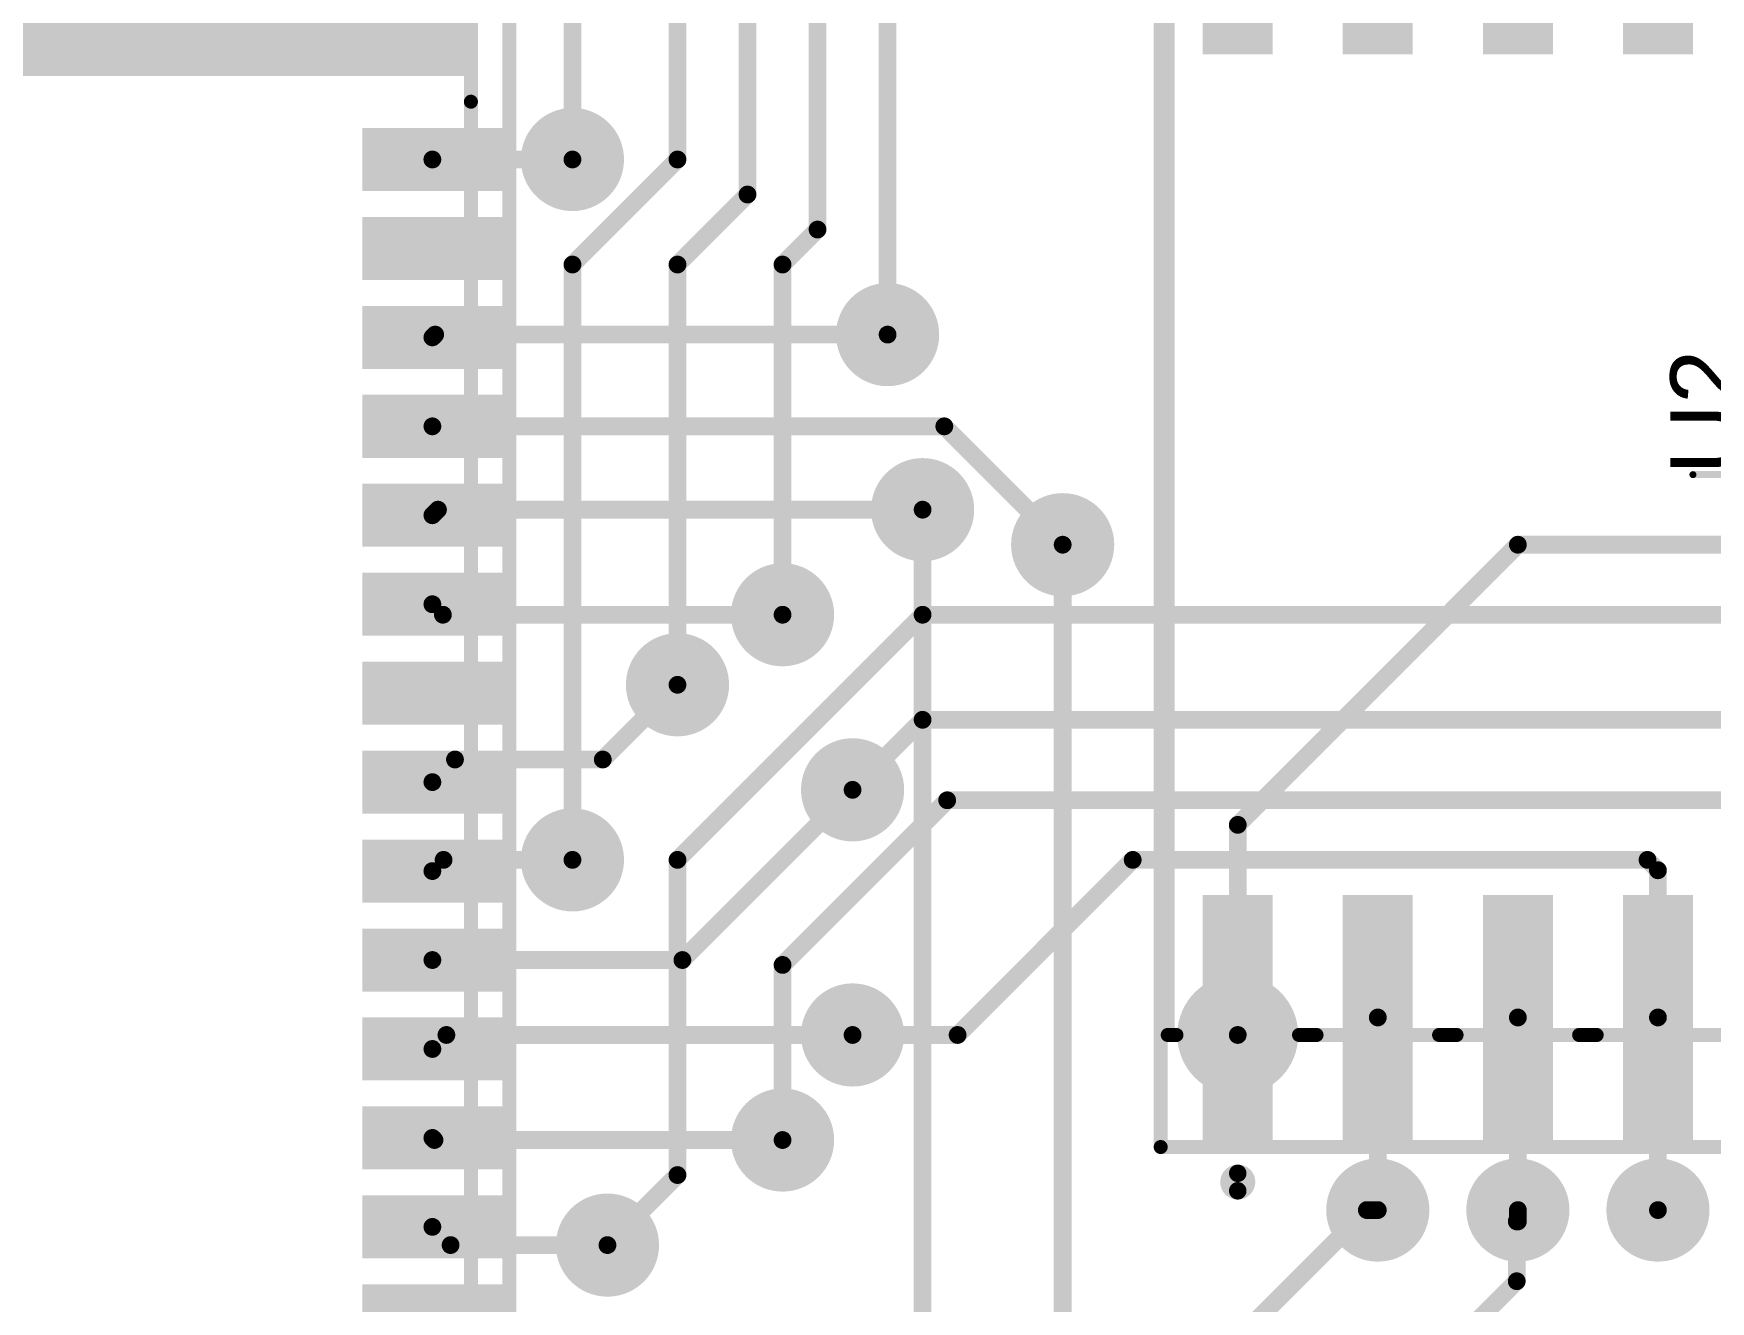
# Model space of a CAD drawing. Header units: inches. Extents: x 0 to 5429, y 0 to 5429.
# Drawn here: x 41.8 to 65.75, y 28.7 to 46.8 of the extents above; entities that cross this region are included whole.
import ezdxf

# ---------------------------------------------------------------- set-up
doc = ezdxf.new("R2010")
doc.units = ezdxf.units.IN
for name, color, linetype in [('Bottom Layer', 5, 'Continuous'), ('Bottom Solder', 6, 'Continuous'), ('GND', 16, 'Continuous'), ('Keep-Out Layer', 6, 'Continuous'), ('Multi-Layer', 9, 'Continuous'), ('Pad Holes', 156, 'Continuous'), ('Top 3D Body', 56, 'Continuous'), ('Top Assembly', 56, 'Continuous'), ('Top Component Center', 56, 'Continuous'), ('Top Courtyard', 56, 'Continuous'), ('Top Layer', 1, 'Continuous'), ('Top Overlay', 2, 'Continuous'), ('Top Paste', 8, 'Continuous'), ('Top Solder', 216, 'Continuous'), ('VDD', 76, 'Continuous'), ('Via Holes', 16, 'Continuous')]:
    doc.layers.add(name, color=color, linetype=linetype)
doc.styles.add('Arial', font='', dxfattribs={"height": 0.2})
doc.styles.get('Arial').set_extended_font_data('Arial')

# ---------------------------------------------------------------- blocks, each defined once
blk = doc.blocks.new('FP_ESP32_WROOM_32D_MFG_26')
at = {"layer": 'Keep-Out Layer'}
blk.add_hatch(color=6, dxfattribs=at).paths.add_polyline_path([(-9.00000994, 6.449999800000001), (9.000004859999999, 6.449999800000001), (9.000004859999999, 12.7500126), (-9.00000994, 12.7500126)])
blk.add_hatch(color=6, dxfattribs=at).paths.add_polyline_path([(-9.00000994, 6.449999800000001), (9.000004859999999, 6.449999800000001), (9.000004859999999, 12.7500126), (-9.00000994, 12.7500126)])
at = {"layer": 'Top Layer'}
for points in [[(7.499979919999999, 5.710010169999999), (9.499981, 5.710010169999999), (9.499981, 4.81000943), (7.499979919999999, 4.81000943)], [(7.499979919999999, 4.44001017), (9.499981, 4.44001017), (9.499981, 3.54000943), (7.499979919999999, 3.54000943)], [(7.499979919999999, 3.17001017), (9.499981, 3.17001017), (9.499981, 2.27000943), (7.499979919999999, 2.27000943)], [(7.499979919999999, 1.90001017), (9.499981, 1.90001017), (9.499981, 1.00000943), (7.499979919999999, 1.00000943)], [(7.499979919999999, 0.6300101699999999), (9.499981, 0.6300101699999999), (9.499981, -0.26999057), (7.499979919999999, -0.26999057)], [(7.499979919999999, -0.63998983), (9.499981, -0.63998983), (9.499981, -1.53999057), (7.499979919999999, -1.53999057)], [(7.499979919999999, -1.90998983), (9.499981, -1.90998983), (9.499981, -2.80999057), (7.499979919999999, -2.80999057)], [(7.499979919999999, -3.179989829999999), (9.499981, -3.179989829999999), (9.499981, -4.07999057), (7.499979919999999, -4.07999057)], [(7.499979919999999, -4.44998983), (9.499981, -4.44998983), (9.499981, -5.34999057), (7.499979919999999, -5.34999057)], [(7.499979919999999, -5.719989829999999), (9.499981, -5.719989829999999), (9.499981, -6.61999057), (7.499979919999999, -6.61999057)], [(7.499979919999999, -6.989989829999999), (9.499981, -6.989989829999999), (9.499981, -7.889990569999999), (7.499979919999999, -7.889990569999999)], [(7.499979919999999, -8.25998983), (9.499981, -8.25998983), (9.499981, -9.15999057), (7.499979919999999, -9.15999057)], [(7.499979919999999, -9.52998983), (9.499981, -9.52998983), (9.499981, -10.42999057), (7.499979919999999, -10.42999057)], [(7.499979919999999, -10.79998983), (9.499981, -10.79998983), (9.499981, -11.69999057), (7.499979919999999, -11.69999057)]]:
    blk.add_hatch(color=1, dxfattribs=at).paths.add_polyline_path(points)
at = {"layer": 'Top Paste'}
for points in [[(7.499979919999999, 5.710010169999999), (9.499981, 5.710010169999999), (9.499981, 4.81000943), (7.499979919999999, 4.81000943)], [(7.499979919999999, 4.44001017), (9.499981, 4.44001017), (9.499981, 3.54000943), (7.499979919999999, 3.54000943)], [(7.499979919999999, 3.17001017), (9.499981, 3.17001017), (9.499981, 2.27000943), (7.499979919999999, 2.27000943)], [(7.499979919999999, 1.90001017), (9.499981, 1.90001017), (9.499981, 1.00000943), (7.499979919999999, 1.00000943)], [(7.499979919999999, 0.6300101699999999), (9.499981, 0.6300101699999999), (9.499981, -0.26999057), (7.499979919999999, -0.26999057)], [(7.499979919999999, -0.63998983), (9.499981, -0.63998983), (9.499981, -1.53999057), (7.499979919999999, -1.53999057)], [(7.499979919999999, -1.90998983), (9.499981, -1.90998983), (9.499981, -2.80999057), (7.499979919999999, -2.80999057)], [(7.499979919999999, -3.179989829999999), (9.499981, -3.179989829999999), (9.499981, -4.07999057), (7.499979919999999, -4.07999057)], [(7.499979919999999, -4.44998983), (9.499981, -4.44998983), (9.499981, -5.34999057), (7.499979919999999, -5.34999057)], [(7.499979919999999, -5.719989829999999), (9.499981, -5.719989829999999), (9.499981, -6.61999057), (7.499979919999999, -6.61999057)], [(7.499979919999999, -6.989989829999999), (9.499981, -6.989989829999999), (9.499981, -7.889990569999999), (7.499979919999999, -7.889990569999999)], [(7.499979919999999, -8.25998983), (9.499981, -8.25998983), (9.499981, -9.15999057), (7.499979919999999, -9.15999057)], [(7.499979919999999, -9.52998983), (9.499981, -9.52998983), (9.499981, -10.42999057), (7.499979919999999, -10.42999057)], [(7.499979919999999, -10.79998983), (9.499981, -10.79998983), (9.499981, -11.69999057), (7.499979919999999, -11.69999057)]]:
    blk.add_hatch(color=8, dxfattribs=at).paths.add_polyline_path(points)
at = {"layer": 'Top Solder'}
for points in [[(7.499979919999999, 5.710010169999999), (9.499981, 5.710010169999999), (9.499981, 4.81000943), (7.499979919999999, 4.81000943)], [(7.499979919999999, 4.44001017), (9.499981, 4.44001017), (9.499981, 3.54000943), (7.499979919999999, 3.54000943)], [(7.499979919999999, 3.17001017), (9.499981, 3.17001017), (9.499981, 2.27000943), (7.499979919999999, 2.27000943)], [(7.499979919999999, 1.90001017), (9.499981, 1.90001017), (9.499981, 1.00000943), (7.499979919999999, 1.00000943)], [(7.499979919999999, 0.6300101699999999), (9.499981, 0.6300101699999999), (9.499981, -0.26999057), (7.499979919999999, -0.26999057)], [(7.499979919999999, -0.63998983), (9.499981, -0.63998983), (9.499981, -1.53999057), (7.499979919999999, -1.53999057)], [(7.499979919999999, -1.90998983), (9.499981, -1.90998983), (9.499981, -2.80999057), (7.499979919999999, -2.80999057)], [(7.499979919999999, -3.179989829999999), (9.499981, -3.179989829999999), (9.499981, -4.07999057), (7.499979919999999, -4.07999057)], [(7.499979919999999, -4.44998983), (9.499981, -4.44998983), (9.499981, -5.34999057), (7.499979919999999, -5.34999057)], [(7.499979919999999, -5.719989829999999), (9.499981, -5.719989829999999), (9.499981, -6.61999057), (7.499979919999999, -6.61999057)], [(7.499979919999999, -6.989989829999999), (9.499981, -6.989989829999999), (9.499981, -7.889990569999999), (7.499979919999999, -7.889990569999999)], [(7.499979919999999, -8.25998983), (9.499981, -8.25998983), (9.499981, -9.15999057), (7.499979919999999, -9.15999057)], [(7.499979919999999, -9.52998983), (9.499981, -9.52998983), (9.499981, -10.42999057), (7.499979919999999, -10.42999057)], [(7.499979919999999, -10.79998983), (9.499981, -10.79998983), (9.499981, -11.69999057), (7.499979919999999, -11.69999057)]]:
    blk.add_hatch(color=216, dxfattribs=at).paths.add_polyline_path(points)
at = {"layer": 'Top 3D Body'}
blk.add_lwpolyline([(9.04999206, -12.7999998, 0.1999996, 0.1999996, 0), (9.04999206, 12.7999998, 0.1999996, 0.1999996, 0)], format="xyseb", dxfattribs=at)
at = {"layer": 'Top Assembly'}
blk.add_lwpolyline([(9.600003659999999, -13.3500114, 0.1999996, 0.1999996, 0), (9.600003659999999, 12.900025, 0.1999996, 0.1999996, 0)], format="xyseb", dxfattribs=at)
at = {"layer": 'Top Courtyard'}
blk.add_lwpolyline([(9.600003659999999, -13.3500114, 0.1999996, 0.1999996, 0), (9.600003659999999, 12.900025, 0.1999996, 0.1999996, 0)], format="xyseb", dxfattribs=at)
at = {"layer": 'Top Overlay'}
blk.add_lwpolyline([(9.04999206, 6.0850018, 0.1999996, 0.1999996, 0), (9.04999206, 12.7999998, 0.1999996, 0.1999996, 0)], format="xyseb", dxfattribs=at)
blk.add_lwpolyline([(8.99999216, 6.0850018, 0.0999998, 0.0999998, 1), (9.09999196, 6.0850018, 0.0999998, 0.0999998, 1)], format="xyseb", close=True, dxfattribs=at)
blk = doc.blocks.new('FP_RFM95W_868S2_MFG_27')
at = {"layer": 'Top Layer'}
for points in [[(-9.50000259, 7.49996595), (-6.00000197, 7.49996595), (-6.00000197, 6.49996541), (-9.50000259, 6.49996541)], [(5.999991809999999, 7.49996595), (9.49999243, 7.49996595), (9.49999243, 6.49996541), (5.999991809999999, 6.49996541)], [(-9.50000259, 5.49996995), (-6.00000197, 5.49996995), (-6.00000197, 4.499969409999999), (-9.50000259, 4.499969409999999)], [(5.999991809999999, 5.49996995), (9.49999243, 5.49996995), (9.49999243, 4.499969409999999), (5.999991809999999, 4.499969409999999)], [(-9.50000259, 3.49997395), (-6.00000197, 3.49997395), (-6.00000197, 2.49997341), (-9.50000259, 2.49997341)], [(5.999991809999999, 3.49997395), (9.49999243, 3.49997395), (9.49999243, 2.49997341), (5.999991809999999, 2.49997341)], [(-9.50000259, 1.49997795), (-6.00000197, 1.49997795), (-6.00000197, 0.49997741), (-9.50000259, 0.49997741)], [(5.999991809999999, 1.49997795), (9.49999243, 1.49997795), (9.49999243, 0.49997741), (5.999991809999999, 0.49997741)]]:
    blk.add_hatch(color=1, dxfattribs=at).paths.add_polyline_path(points)
at = {"layer": 'Top Paste'}
for points in [[(-9.50000259, 7.49996595), (-6.00000197, 7.49996595), (-6.00000197, 6.49996541), (-9.50000259, 6.49996541)], [(5.999991809999999, 7.49996595), (9.49999243, 7.49996595), (9.49999243, 6.49996541), (5.999991809999999, 6.49996541)], [(-9.50000259, 5.49996995), (-6.00000197, 5.49996995), (-6.00000197, 4.499969409999999), (-9.50000259, 4.499969409999999)], [(5.999991809999999, 5.49996995), (9.49999243, 5.49996995), (9.49999243, 4.499969409999999), (5.999991809999999, 4.499969409999999)], [(-9.50000259, 3.49997395), (-6.00000197, 3.49997395), (-6.00000197, 2.49997341), (-9.50000259, 2.49997341)], [(5.999991809999999, 3.49997395), (9.49999243, 3.49997395), (9.49999243, 2.49997341), (5.999991809999999, 2.49997341)], [(-9.50000259, 1.49997795), (-6.00000197, 1.49997795), (-6.00000197, 0.49997741), (-9.50000259, 0.49997741)], [(5.999991809999999, 1.49997795), (9.49999243, 1.49997795), (9.49999243, 0.49997741), (5.999991809999999, 0.49997741)]]:
    blk.add_hatch(color=8, dxfattribs=at).paths.add_polyline_path(points)
at = {"layer": 'Top Solder'}
for points in [[(-9.50000259, 7.49996595), (-6.00000197, 7.49996595), (-6.00000197, 6.49996541), (-9.50000259, 6.49996541)], [(5.999991809999999, 7.49996595), (9.49999243, 7.49996595), (9.49999243, 6.49996541), (5.999991809999999, 6.49996541)], [(-9.50000259, 5.49996995), (-6.00000197, 5.49996995), (-6.00000197, 4.499969409999999), (-9.50000259, 4.499969409999999)], [(5.999991809999999, 5.49996995), (9.49999243, 5.49996995), (9.49999243, 4.499969409999999), (5.999991809999999, 4.499969409999999)], [(-9.50000259, 3.49997395), (-6.00000197, 3.49997395), (-6.00000197, 2.49997341), (-9.50000259, 2.49997341)], [(5.999991809999999, 3.49997395), (9.49999243, 3.49997395), (9.49999243, 2.49997341), (5.999991809999999, 2.49997341)], [(-9.50000259, 1.49997795), (-6.00000197, 1.49997795), (-6.00000197, 0.49997741), (-9.50000259, 0.49997741)], [(5.999991809999999, 1.49997795), (9.49999243, 1.49997795), (9.49999243, 0.49997741), (5.999991809999999, 0.49997741)]]:
    blk.add_hatch(color=216, dxfattribs=at).paths.add_polyline_path(points)
at = {"layer": 'Top 3D Body'}
for points in [[(-8.000039880000001, 7.99996368, 0.1999996, 0.1999996, 0), (-8.000039880000001, -8.000004319999999, 0.1999996, 0.1999996, 0)], [(-8.000039880000001, 7.99996368, 0.1999996, 0.1999996, 0), (7.99997892, 7.99996368, 0.1999996, 0.1999996, 0)]]:
    blk.add_lwpolyline(points, format="xyseb", dxfattribs=at)
blk.add_lwpolyline([(-8.05003978, 7.99996368, 0.0999998, 0.0999998, 1), (-7.950039979999999, 7.99996368, 0.0999998, 0.0999998, 1)], format="xyseb", close=True, dxfattribs=at)
blk.add_lwpolyline([(-8.05003978, 7.99996368, 0.0999998, 0.0999998, 1), (-7.950039979999999, 7.99996368, 0.0999998, 0.0999998, 1)], format="xyseb", close=True, dxfattribs=at)
at = {"layer": 'Top Assembly'}
for points in [[(-9.60003668, 8.09998888, 0.1999996, 0.1999996, 0), (-9.60003668, -8.10002952, 0.1999996, 0.1999996, 0)], [(-9.60003668, 8.09998888, 0.1999996, 0.1999996, 0), (9.59997572, 8.09998888, 0.1999996, 0.1999996, 0)]]:
    blk.add_lwpolyline(points, format="xyseb", dxfattribs=at)
blk.add_lwpolyline([(-9.65003658, 8.09998888, 0.0999998, 0.0999998, 1), (-9.55003678, 8.09998888, 0.0999998, 0.0999998, 1)], format="xyseb", close=True, dxfattribs=at)
blk.add_lwpolyline([(-9.65003658, 8.09998888, 0.0999998, 0.0999998, 1), (-9.55003678, 8.09998888, 0.0999998, 0.0999998, 1)], format="xyseb", close=True, dxfattribs=at)
at = {"layer": 'Top Component Center'}
blk.add_lwpolyline([(-5.08e-06, 0.50000408, 0.0999998, 0.0999998, 0), (-5.08e-06, -0.4999939199999999, 0.0999998, 0.0999998, 0)], format="xyseb", dxfattribs=at)
blk.add_lwpolyline([(-0.02500376, 0.50000408, 0.0499999, 0.0499999, 1), (0.0249936, 0.50000408, 0.0499999, 0.0499999, 1)], format="xyseb", close=True, dxfattribs=at)
at = {"layer": 'Top Courtyard'}
for points in [[(-9.60003668, 8.09998888, 0.1999996, 0.1999996, 0), (-9.60003668, -8.10002952, 0.1999996, 0.1999996, 0)], [(-9.60003668, 8.09998888, 0.1999996, 0.1999996, 0), (9.59997572, 8.09998888, 0.1999996, 0.1999996, 0)]]:
    blk.add_lwpolyline(points, format="xyseb", dxfattribs=at)
blk.add_lwpolyline([(-9.65003658, 8.09998888, 0.0999998, 0.0999998, 1), (-9.55003678, 8.09998888, 0.0999998, 0.0999998, 1)], format="xyseb", close=True, dxfattribs=at)
blk.add_lwpolyline([(-9.65003658, 8.09998888, 0.0999998, 0.0999998, 1), (-9.55003678, 8.09998888, 0.0999998, 0.0999998, 1)], format="xyseb", close=True, dxfattribs=at)
at = {"layer": 'Top Overlay'}
for points in [[(-8.000039880000001, 7.99996368, 0.1999996, 0.1999996, 0), (-8.000039880000001, 7.87499568, 0.1999996, 0.1999996, 0)], [(-8.000039880000001, 7.99996368, 0.1999996, 0.1999996, 0), (7.99997892, 7.99996368, 0.1999996, 0.1999996, 0)], [(-8.000039880000001, 6.12498648, 0.1999996, 0.1999996, 0), (-8.000039880000001, 5.87499968, 0.1999996, 0.1999996, 0)], [(-8.000039880000001, 4.124990479999999, 0.1999996, 0.1999996, 0), (-8.000039880000001, 3.87500368, 0.1999996, 0.1999996, 0)], [(-8.000039880000001, 2.12499448, 0.1999996, 0.1999996, 0), (-8.000039880000001, 1.87500768, 0.1999996, 0.1999996, 0)]]:
    blk.add_lwpolyline(points, format="xyseb", dxfattribs=at)
for points in [[(-8.05003978, 7.99996368, 0.0999998, 0.0999998, 1), (-7.950039979999999, 7.99996368, 0.0999998, 0.0999998, 1)], [(-8.05003978, 7.99996368, 0.0999998, 0.0999998, 1), (-7.950039979999999, 7.99996368, 0.0999998, 0.0999998, 1)], [(-8.05003978, 7.87499568, 0.0999998, 0.0999998, 1), (-7.950039979999999, 7.87499568, 0.0999998, 0.0999998, 1)], [(-9.9749991, 7.00000124, 0.2499995, 0.2499995, 1), (-10.22500114, 7.00000124, 0.2499995, 0.2499995, 1)], [(-10.28750038, 7.00000124, 0.12499848, 0.12499848, 1), (-10.1625019, 7.00000124, 0.12499848, 0.12499848, 1)], [(-10.03749834, 7.00000124, 0.12499848, 0.12499848, 1), (-9.912499859999999, 7.00000124, 0.12499848, 0.12499848, 1)], [(-8.05003978, 6.12498648, 0.0999998, 0.0999998, 1), (-7.950039979999999, 6.12498648, 0.0999998, 0.0999998, 1)], [(-8.05003978, 5.87499968, 0.0999998, 0.0999998, 1), (-7.950039979999999, 5.87499968, 0.0999998, 0.0999998, 1)], [(-8.05003978, 4.124990479999999, 0.0999998, 0.0999998, 1), (-7.950039979999999, 4.124990479999999, 0.0999998, 0.0999998, 1)], [(-8.05003978, 3.87500368, 0.0999998, 0.0999998, 1), (-7.950039979999999, 3.87500368, 0.0999998, 0.0999998, 1)], [(-8.05003978, 2.12499448, 0.0999998, 0.0999998, 1), (-7.950039979999999, 2.12499448, 0.0999998, 0.0999998, 1)], [(-8.05003978, 1.87500768, 0.0999998, 0.0999998, 1), (-7.950039979999999, 1.87500768, 0.0999998, 0.0999998, 1)]]:
    blk.add_lwpolyline(points, format="xyseb", close=True, dxfattribs=at)
at = {"layer": 'Top Assembly', "style": 'Arial'}
blk.add_text('U2', height=1.00000054, dxfattribs=at).set_placement((0, -0.17741392))

msp = doc.modelspace()

# ---------------------------------------------------------------- hatches: boundary and pattern name
at = {"layer": 'Bottom Layer'}
h = msp.add_hatch(color=5, dxfattribs=at)
edge = h.paths.add_edge_path()
edge.add_arc((49.50000006, 44.99999889999999), 0.635, 0, 360)
h = msp.add_hatch(color=5, dxfattribs=at)
edge = h.paths.add_edge_path()
edge.add_arc((54.00000121999999, 42.49999881999999), 0.635, 0, 360)
h = msp.add_hatch(color=5, dxfattribs=at)
edge = h.paths.add_edge_path()
edge.add_arc((54.50000021999999, 39.99999874), 0.635, 0, 360)
h = msp.add_hatch(color=5, dxfattribs=at)
edge = h.paths.add_edge_path()
edge.add_arc((56.49999876, 39.49999974), 0.635, 0, 360)
h = msp.add_hatch(color=5, dxfattribs=at)
edge = h.paths.add_edge_path()
edge.add_arc((52.49999913999999, 38.4999992), 0.635, 0, 360)
h = msp.add_hatch(color=5, dxfattribs=at)
edge = h.paths.add_edge_path()
edge.add_arc((50.9999996, 37.5000012), 0.635, 0, 360)
h = msp.add_hatch(color=5, dxfattribs=at)
edge = h.paths.add_edge_path()
edge.add_arc((53.49999967999999, 35.99999912), 0.635, 0, 360)
h = msp.add_hatch(color=5, dxfattribs=at)
edge = h.paths.add_edge_path()
edge.add_arc((49.50000006, 35.00000112), 0.635, 0, 360)
h = msp.add_hatch(color=5, dxfattribs=at)
edge = h.paths.add_edge_path()
edge.add_arc((53.49999967999999, 32.50000104), 0.635, 0, 360)
h = msp.add_hatch(color=5, dxfattribs=at)
edge = h.paths.add_edge_path()
edge.add_arc((58.99999884, 32.50000104), 0.7619999999999999, 0, 360)
h = msp.add_hatch(color=5, dxfattribs=at)
edge = h.paths.add_edge_path()
edge.add_arc((52.49999913999999, 30.99999896), 0.635, 0, 360)
h = msp.add_hatch(color=5, dxfattribs=at)
edge = h.paths.add_edge_path()
edge.add_arc((60.99999992, 30.00000096), 0.635, 0, 360)
h = msp.add_hatch(color=5, dxfattribs=at)
edge = h.paths.add_edge_path()
edge.add_arc((63.000001, 30.00000096), 0.635, 0, 360)
h = msp.add_hatch(color=5, dxfattribs=at)
edge = h.paths.add_edge_path()
edge.add_arc((64.99999954, 30.00000096), 0.635, 0, 360)
h = msp.add_hatch(color=5, dxfattribs=at)
edge = h.paths.add_edge_path()
edge.add_arc((49.99999905999999, 29.49999942), 0.635, 0, 360)
at = {"layer": 'Bottom Solder'}
h = msp.add_hatch(color=6, dxfattribs=at)
edge = h.paths.add_edge_path()
edge.add_arc((49.50000006, 44.99999889999999), 0.7366, 0, 360)
h = msp.add_hatch(color=6, dxfattribs=at)
edge = h.paths.add_edge_path()
edge.add_arc((54.00000121999999, 42.49999881999999), 0.7366, 0, 360)
h = msp.add_hatch(color=6, dxfattribs=at)
edge = h.paths.add_edge_path()
edge.add_arc((54.50000021999999, 39.99999874), 0.7366, 0, 360)
h = msp.add_hatch(color=6, dxfattribs=at)
edge = h.paths.add_edge_path()
edge.add_arc((56.49999876, 39.49999974), 0.7366, 0, 360)
h = msp.add_hatch(color=6, dxfattribs=at)
edge = h.paths.add_edge_path()
edge.add_arc((52.49999913999999, 38.4999992), 0.7366, 0, 360)
h = msp.add_hatch(color=6, dxfattribs=at)
edge = h.paths.add_edge_path()
edge.add_arc((50.9999996, 37.5000012), 0.7366, 0, 360)
h = msp.add_hatch(color=6, dxfattribs=at)
edge = h.paths.add_edge_path()
edge.add_arc((53.49999967999999, 35.99999912), 0.7366, 0, 360)
h = msp.add_hatch(color=6, dxfattribs=at)
edge = h.paths.add_edge_path()
edge.add_arc((49.50000006, 35.00000112), 0.7366, 0, 360)
h = msp.add_hatch(color=6, dxfattribs=at)
edge = h.paths.add_edge_path()
edge.add_arc((58.99999884, 32.50000104), 0.8636, 0, 360)
h = msp.add_hatch(color=6, dxfattribs=at)
edge = h.paths.add_edge_path()
edge.add_arc((53.49999967999999, 32.50000104), 0.7366, 0, 360)
h = msp.add_hatch(color=6, dxfattribs=at)
edge = h.paths.add_edge_path()
edge.add_arc((52.49999913999999, 30.99999896), 0.7366, 0, 360)
h = msp.add_hatch(color=6, dxfattribs=at)
edge = h.paths.add_edge_path()
edge.add_arc((60.99999992, 30.00000096), 0.7366, 0, 360)
h = msp.add_hatch(color=6, dxfattribs=at)
edge = h.paths.add_edge_path()
edge.add_arc((63.000001, 30.00000096), 0.7366, 0, 360)
h = msp.add_hatch(color=6, dxfattribs=at)
edge = h.paths.add_edge_path()
edge.add_arc((64.99999954, 30.00000096), 0.7366, 0, 360)
h = msp.add_hatch(color=6, dxfattribs=at)
edge = h.paths.add_edge_path()
edge.add_arc((49.99999905999999, 29.49999942), 0.7366, 0, 360)
at = {"layer": 'GND'}
h = msp.add_hatch(color=16, dxfattribs=at)
edge = h.paths.add_edge_path()
edge.add_arc((49.50000006, 44.99999889999999), 0.635, 0, 360)
h = msp.add_hatch(color=16, dxfattribs=at)
edge = h.paths.add_edge_path()
edge.add_arc((54.00000121999999, 42.49999881999999), 0.635, 0, 360)
h = msp.add_hatch(color=16, dxfattribs=at)
edge = h.paths.add_edge_path()
edge.add_arc((54.50000021999999, 39.99999874), 0.635, 0, 360)
h = msp.add_hatch(color=16, dxfattribs=at)
edge = h.paths.add_edge_path()
edge.add_arc((56.49999876, 39.49999974), 0.635, 0, 360)
h = msp.add_hatch(color=16, dxfattribs=at)
edge = h.paths.add_edge_path()
edge.add_arc((52.49999913999999, 38.4999992), 0.635, 0, 360)
h = msp.add_hatch(color=16, dxfattribs=at)
edge = h.paths.add_edge_path()
edge.add_arc((50.9999996, 37.5000012), 0.635, 0, 360)
h = msp.add_hatch(color=16, dxfattribs=at)
edge = h.paths.add_edge_path()
edge.add_arc((53.49999967999999, 35.99999912), 0.635, 0, 360)
h = msp.add_hatch(color=16, dxfattribs=at)
edge = h.paths.add_edge_path()
edge.add_arc((49.50000006, 35.00000112), 0.635, 0, 360)
h = msp.add_hatch(color=16, dxfattribs=at)
edge = h.paths.add_edge_path()
edge.add_arc((53.49999967999999, 32.50000104), 0.635, 0, 360)
h = msp.add_hatch(color=16, dxfattribs=at)
edge = h.paths.add_edge_path()
edge.add_arc((58.99999884, 32.50000104), 0.7619999999999999, 0, 360)
h = msp.add_hatch(color=16, dxfattribs=at)
edge = h.paths.add_edge_path()
edge.add_arc((52.49999913999999, 30.99999896), 0.635, 0, 360)
h = msp.add_hatch(color=16, dxfattribs=at)
edge = h.paths.add_edge_path()
edge.add_arc((60.99999992, 30.00000096), 0.635, 0, 360)
h = msp.add_hatch(color=16, dxfattribs=at)
edge = h.paths.add_edge_path()
edge.add_arc((63.000001, 30.00000096), 0.635, 0, 360)
h = msp.add_hatch(color=16, dxfattribs=at)
edge = h.paths.add_edge_path()
edge.add_arc((64.99999954, 30.00000096), 0.635, 0, 360)
h = msp.add_hatch(color=16, dxfattribs=at)
edge = h.paths.add_edge_path()
edge.add_arc((49.99999905999999, 29.49999942), 0.635, 0, 360)
at = {"layer": 'Multi-Layer'}
h = msp.add_hatch(color=9, dxfattribs=at)
edge = h.paths.add_edge_path()
edge.add_arc((58.99999884, 32.50000104), 0.7619999999999999, 0, 360)
at = {"layer": 'Pad Holes'}
h = msp.add_hatch(color=7, dxfattribs=at)
edge = h.paths.add_edge_path()
edge.add_arc((58.99999884, 32.50000104), 0.3809999999999999, 0, 360)
at = {"layer": 'Top Layer'}
h = msp.add_hatch(color=1, dxfattribs=at)
edge = h.paths.add_edge_path()
edge.add_arc((49.50000006, 44.99999889999999), 0.635, 0, 360)
h = msp.add_hatch(color=1, dxfattribs=at)
edge = h.paths.add_edge_path()
edge.add_arc((54.00000121999999, 42.49999881999999), 0.635, 0, 360)
h = msp.add_hatch(color=1, dxfattribs=at)
edge = h.paths.add_edge_path()
edge.add_arc((54.50000021999999, 39.99999874), 0.635, 0, 360)
h = msp.add_hatch(color=1, dxfattribs=at)
edge = h.paths.add_edge_path()
edge.add_arc((56.49999876, 39.49999974), 0.635, 0, 360)
h = msp.add_hatch(color=1, dxfattribs=at)
edge = h.paths.add_edge_path()
edge.add_arc((52.49999913999999, 38.4999992), 0.635, 0, 360)
h = msp.add_hatch(color=1, dxfattribs=at)
edge = h.paths.add_edge_path()
edge.add_arc((50.9999996, 37.5000012), 0.635, 0, 360)
h = msp.add_hatch(color=1, dxfattribs=at)
edge = h.paths.add_edge_path()
edge.add_arc((53.49999967999999, 35.99999912), 0.635, 0, 360)
h = msp.add_hatch(color=1, dxfattribs=at)
edge = h.paths.add_edge_path()
edge.add_arc((49.50000006, 35.00000112), 0.635, 0, 360)
h = msp.add_hatch(color=1, dxfattribs=at)
edge = h.paths.add_edge_path()
edge.add_arc((53.49999967999999, 32.50000104), 0.635, 0, 360)
h = msp.add_hatch(color=1, dxfattribs=at)
edge = h.paths.add_edge_path()
edge.add_arc((58.99999884, 32.50000104), 0.7619999999999999, 0, 360)
h = msp.add_hatch(color=1, dxfattribs=at)
edge = h.paths.add_edge_path()
edge.add_arc((52.49999913999999, 30.99999896), 0.635, 0, 360)
h = msp.add_hatch(color=1, dxfattribs=at)
edge = h.paths.add_edge_path()
edge.add_arc((60.99999992, 30.00000096), 0.635, 0, 360)
h = msp.add_hatch(color=1, dxfattribs=at)
edge = h.paths.add_edge_path()
edge.add_arc((63.000001, 30.00000096), 0.635, 0, 360)
h = msp.add_hatch(color=1, dxfattribs=at)
edge = h.paths.add_edge_path()
edge.add_arc((64.99999954, 30.00000096), 0.635, 0, 360)
h = msp.add_hatch(color=1, dxfattribs=at)
edge = h.paths.add_edge_path()
edge.add_arc((49.99999905999999, 29.49999942), 0.635, 0, 360)
at = {"layer": 'Top Solder'}
h = msp.add_hatch(color=216, dxfattribs=at)
edge = h.paths.add_edge_path()
edge.add_arc((49.50000006, 44.99999889999999), 0.7366, 0, 360)
h = msp.add_hatch(color=216, dxfattribs=at)
edge = h.paths.add_edge_path()
edge.add_arc((54.00000121999999, 42.49999881999999), 0.7366, 0, 360)
h = msp.add_hatch(color=216, dxfattribs=at)
edge = h.paths.add_edge_path()
edge.add_arc((54.50000021999999, 39.99999874), 0.7366, 0, 360)
h = msp.add_hatch(color=216, dxfattribs=at)
edge = h.paths.add_edge_path()
edge.add_arc((56.49999876, 39.49999974), 0.7366, 0, 360)
h = msp.add_hatch(color=216, dxfattribs=at)
edge = h.paths.add_edge_path()
edge.add_arc((52.49999913999999, 38.4999992), 0.7366, 0, 360)
h = msp.add_hatch(color=216, dxfattribs=at)
edge = h.paths.add_edge_path()
edge.add_arc((50.9999996, 37.5000012), 0.7366, 0, 360)
h = msp.add_hatch(color=216, dxfattribs=at)
edge = h.paths.add_edge_path()
edge.add_arc((53.49999967999999, 35.99999912), 0.7366, 0, 360)
h = msp.add_hatch(color=216, dxfattribs=at)
edge = h.paths.add_edge_path()
edge.add_arc((49.50000006, 35.00000112), 0.7366, 0, 360)
h = msp.add_hatch(color=216, dxfattribs=at)
edge = h.paths.add_edge_path()
edge.add_arc((58.99999884, 32.50000104), 0.8636, 0, 360)
h = msp.add_hatch(color=216, dxfattribs=at)
edge = h.paths.add_edge_path()
edge.add_arc((53.49999967999999, 32.50000104), 0.7366, 0, 360)
h = msp.add_hatch(color=216, dxfattribs=at)
edge = h.paths.add_edge_path()
edge.add_arc((52.49999913999999, 30.99999896), 0.7366, 0, 360)
h = msp.add_hatch(color=216, dxfattribs=at)
edge = h.paths.add_edge_path()
edge.add_arc((60.99999992, 30.00000096), 0.7366, 0, 360)
h = msp.add_hatch(color=216, dxfattribs=at)
edge = h.paths.add_edge_path()
edge.add_arc((63.000001, 30.00000096), 0.7366, 0, 360)
h = msp.add_hatch(color=216, dxfattribs=at)
edge = h.paths.add_edge_path()
edge.add_arc((64.99999954, 30.00000096), 0.7366, 0, 360)
h = msp.add_hatch(color=216, dxfattribs=at)
edge = h.paths.add_edge_path()
edge.add_arc((49.99999905999999, 29.49999942), 0.7366, 0, 360)
at = {"layer": 'VDD'}
h = msp.add_hatch(color=76, dxfattribs=at)
edge = h.paths.add_edge_path()
edge.add_arc((49.50000006, 44.99999889999999), 0.635, 0, 360)
h = msp.add_hatch(color=76, dxfattribs=at)
edge = h.paths.add_edge_path()
edge.add_arc((54.00000121999999, 42.49999881999999), 0.635, 0, 360)
h = msp.add_hatch(color=76, dxfattribs=at)
edge = h.paths.add_edge_path()
edge.add_arc((54.50000021999999, 39.99999874), 0.635, 0, 360)
h = msp.add_hatch(color=76, dxfattribs=at)
edge = h.paths.add_edge_path()
edge.add_arc((56.49999876, 39.49999974), 0.635, 0, 360)
h = msp.add_hatch(color=76, dxfattribs=at)
edge = h.paths.add_edge_path()
edge.add_arc((52.49999913999999, 38.4999992), 0.635, 0, 360)
h = msp.add_hatch(color=76, dxfattribs=at)
edge = h.paths.add_edge_path()
edge.add_arc((50.9999996, 37.5000012), 0.635, 0, 360)
h = msp.add_hatch(color=76, dxfattribs=at)
edge = h.paths.add_edge_path()
edge.add_arc((53.49999967999999, 35.99999912), 0.635, 0, 360)
h = msp.add_hatch(color=76, dxfattribs=at)
edge = h.paths.add_edge_path()
edge.add_arc((49.50000006, 35.00000112), 0.635, 0, 360)
h = msp.add_hatch(color=76, dxfattribs=at)
edge = h.paths.add_edge_path()
edge.add_arc((53.49999967999999, 32.50000104), 0.635, 0, 360)
h = msp.add_hatch(color=76, dxfattribs=at)
edge = h.paths.add_edge_path()
edge.add_arc((58.99999884, 32.50000104), 0.7619999999999999, 0, 360)
h = msp.add_hatch(color=76, dxfattribs=at)
edge = h.paths.add_edge_path()
edge.add_arc((52.49999913999999, 30.99999896), 0.635, 0, 360)
h = msp.add_hatch(color=76, dxfattribs=at)
edge = h.paths.add_edge_path()
edge.add_arc((60.99999992, 30.00000096), 0.635, 0, 360)
h = msp.add_hatch(color=76, dxfattribs=at)
edge = h.paths.add_edge_path()
edge.add_arc((63.000001, 30.00000096), 0.635, 0, 360)
h = msp.add_hatch(color=76, dxfattribs=at)
edge = h.paths.add_edge_path()
edge.add_arc((64.99999954, 30.00000096), 0.635, 0, 360)
h = msp.add_hatch(color=76, dxfattribs=at)
edge = h.paths.add_edge_path()
edge.add_arc((49.99999905999999, 29.49999942), 0.635, 0, 360)
at = {"layer": 'Via Holes'}
h = msp.add_hatch(color=7, dxfattribs=at)
edge = h.paths.add_edge_path()
edge.add_arc((49.50000006, 44.99999889999999), 0.3556, 0, 360)
h = msp.add_hatch(color=7, dxfattribs=at)
edge = h.paths.add_edge_path()
edge.add_arc((54.00000121999999, 42.49999881999999), 0.3556, 0, 360)
h = msp.add_hatch(color=7, dxfattribs=at)
edge = h.paths.add_edge_path()
edge.add_arc((54.50000021999999, 39.99999874), 0.3556, 0, 360)
h = msp.add_hatch(color=7, dxfattribs=at)
edge = h.paths.add_edge_path()
edge.add_arc((56.49999876, 39.49999974), 0.3556, 0, 360)
h = msp.add_hatch(color=7, dxfattribs=at)
edge = h.paths.add_edge_path()
edge.add_arc((52.49999913999999, 38.4999992), 0.3556, 0, 360)
h = msp.add_hatch(color=7, dxfattribs=at)
edge = h.paths.add_edge_path()
edge.add_arc((50.9999996, 37.5000012), 0.3556, 0, 360)
h = msp.add_hatch(color=7, dxfattribs=at)
edge = h.paths.add_edge_path()
edge.add_arc((53.49999967999999, 35.99999912), 0.3556, 0, 360)
h = msp.add_hatch(color=7, dxfattribs=at)
edge = h.paths.add_edge_path()
edge.add_arc((49.50000006, 35.00000112), 0.3556, 0, 360)
h = msp.add_hatch(color=7, dxfattribs=at)
edge = h.paths.add_edge_path()
edge.add_arc((53.49999967999999, 32.50000104), 0.3556, 0, 360)
h = msp.add_hatch(color=7, dxfattribs=at)
edge = h.paths.add_edge_path()
edge.add_arc((52.49999913999999, 30.99999896), 0.3556, 0, 360)
h = msp.add_hatch(color=7, dxfattribs=at)
edge = h.paths.add_edge_path()
edge.add_arc((60.99999992, 30.00000096), 0.3556, 0, 360)
h = msp.add_hatch(color=7, dxfattribs=at)
edge = h.paths.add_edge_path()
edge.add_arc((63.000001, 30.00000096), 0.3556, 0, 360)
h = msp.add_hatch(color=7, dxfattribs=at)
edge = h.paths.add_edge_path()
edge.add_arc((64.99999954, 30.00000096), 0.3556, 0, 360)
h = msp.add_hatch(color=7, dxfattribs=at)
edge = h.paths.add_edge_path()
edge.add_arc((49.99999905999999, 29.49999942), 0.3556, 0, 360)

# ---------------------------------------------------------------- linework, layer by layer
at = {"layer": 'Bottom Layer'}
for points in [[(50.9999996, 44.99999889999999, 0.254, 0.254, 0), (50.9999996, 71.99999824, 0.254, 0.254, 0)], [(52.00000014, 44.4999999, 0.254, 0.254, 0), (52.00000014, 71.99999824, 0.254, 0.254, 0)], [(53.00000068, 44.0000009, 0.254, 0.254, 0), (53.00000068, 71.85121012, 0.254, 0.254, 0)], [(54.00000121999999, 42.49999881999999, 0.254, 0.254, 0), (54.00000121999999, 70.85120958, 0.254, 0.254, 0)], [(49.50000006, 43.49999936, 0.254, 0.254, 0), (50.9999996, 44.99999889999999, 0.254, 0.254, 0)], [(50.9999996, 43.49999936, 0.254, 0.254, 0), (52.00000014, 44.4999999, 0.254, 0.254, 0)], [(52.49999913999999, 43.49999936, 0.254, 0.254, 0), (53.00000068, 44.0000009, 0.254, 0.254, 0)], [(49.50000006, 35.00000112, 0.254, 0.254, 0), (49.50000006, 43.49999936, 0.254, 0.254, 0)], [(50.9999996, 37.5000012, 0.254, 0.254, 0), (50.9999996, 43.49999936, 0.254, 0.254, 0)], [(52.49999913999999, 38.4999992, 0.254, 0.254, 0), (52.49999913999999, 43.49999936, 0.254, 0.254, 0)], [(54.50000021999999, 27.99999988, 0.254, 0.254, 0), (54.50000021999999, 39.99999874, 0.254, 0.254, 0)], [(56.49999876, 28.49999888, 0.254, 0.254, 0), (56.49999876, 39.49999974, 0.254, 0.254, 0)]]:
    msp.add_lwpolyline(points, format="xyseb", dxfattribs=at)
for points in [[(50.9364996, 44.99999889999999, 0.127, 0.127, 1), (51.0634996, 44.99999889999999, 0.127, 0.127, 1)], [(50.9364996, 44.99999889999999, 0.127, 0.127, 1), (51.0634996, 44.99999889999999, 0.127, 0.127, 1)], [(51.93650013999999, 44.4999999, 0.127, 0.127, 1), (52.06350014, 44.4999999, 0.127, 0.127, 1)], [(51.93650013999999, 44.4999999, 0.127, 0.127, 1), (52.06350014, 44.4999999, 0.127, 0.127, 1)], [(52.93650068, 44.0000009, 0.127, 0.127, 1), (53.06350068, 44.0000009, 0.127, 0.127, 1)], [(52.93650068, 44.0000009, 0.127, 0.127, 1), (53.06350068, 44.0000009, 0.127, 0.127, 1)], [(49.43650006, 43.49999936, 0.127, 0.127, 1), (49.56350006, 43.49999936, 0.127, 0.127, 1)], [(49.43650006, 43.49999936, 0.127, 0.127, 1), (49.56350006, 43.49999936, 0.127, 0.127, 1)], [(50.9364996, 43.49999936, 0.127, 0.127, 1), (51.0634996, 43.49999936, 0.127, 0.127, 1)], [(50.9364996, 43.49999936, 0.127, 0.127, 1), (51.0634996, 43.49999936, 0.127, 0.127, 1)], [(52.43649914, 43.49999936, 0.127, 0.127, 1), (52.56349913999999, 43.49999936, 0.127, 0.127, 1)], [(52.43649914, 43.49999936, 0.127, 0.127, 1), (52.56349913999999, 43.49999936, 0.127, 0.127, 1)], [(53.93650122, 42.49999881999999, 0.127, 0.127, 1), (54.06350122, 42.49999881999999, 0.127, 0.127, 1)], [(54.43650021999999, 39.99999874, 0.127, 0.127, 1), (54.56350022, 39.99999874, 0.127, 0.127, 1)], [(56.43649875999999, 39.49999974, 0.127, 0.127, 1), (56.56349875999999, 39.49999974, 0.127, 0.127, 1)], [(52.43649914, 38.4999992, 0.127, 0.127, 1), (52.56349913999999, 38.4999992, 0.127, 0.127, 1)], [(50.9364996, 37.5000012, 0.127, 0.127, 1), (51.0634996, 37.5000012, 0.127, 0.127, 1)], [(49.43650006, 35.00000112, 0.127, 0.127, 1), (49.56350006, 35.00000112, 0.127, 0.127, 1)]]:
    msp.add_lwpolyline(points, format="xyseb", close=True, dxfattribs=at)
at = {"layer": 'GND'}
for points in [[(49.50000006, 44.99999889999999, 0.254, 0.254, 0), (49.50000006, 53.00000068, 0.254, 0.254, 0)], [(58.99998359999999, 35.5000052, 0.254, 0.254, 0), (62.99997559999999, 39.4999972, 0.254, 0.254, 0)], [(62.99997559999999, 39.4999972, 0.254, 0.254, 0), (71.0000104, 39.4999972, 0.254, 0.254, 0)], [(58.99998359999999, 35.5000052, 0.254, 0.254, 0), (58.99999884, 32.50000104, 0.254, 0.254, 0)]]:
    msp.add_lwpolyline(points, format="xyseb", dxfattribs=at)
for points in [[(49.43650006, 44.99999889999999, 0.127, 0.127, 1), (49.56350006, 44.99999889999999, 0.127, 0.127, 1)], [(62.93647559999999, 39.4999972, 0.127, 0.127, 1), (63.06347559999999, 39.4999972, 0.127, 0.127, 1)], [(62.93647559999999, 39.4999972, 0.127, 0.127, 1), (63.06347559999999, 39.4999972, 0.127, 0.127, 1)], [(58.9364836, 35.5000052, 0.127, 0.127, 1), (59.06348359999999, 35.5000052, 0.127, 0.127, 1)], [(58.9364836, 35.5000052, 0.127, 0.127, 1), (59.06348359999999, 35.5000052, 0.127, 0.127, 1)], [(58.93649883999999, 32.50000104, 0.127, 0.127, 1), (59.06349884, 32.50000104, 0.127, 0.127, 1)]]:
    msp.add_lwpolyline(points, format="xyseb", close=True, dxfattribs=at)
at = {"layer": 'Top Layer'}
for points in [[(47.49998119999999, 45.0000116, 0.254, 0.254, 0), (47.4999939, 44.99999889999999, 0.254, 0.254, 0)], [(47.4999939, 44.99999889999999, 0.254, 0.254, 0), (49.50000006, 44.99999889999999, 0.254, 0.254, 0)], [(47.49998119999999, 42.46001159999999, 0.254, 0.254, 0), (47.53996842, 42.49999881999999, 0.254, 0.254, 0)], [(47.53996842, 42.49999881999999, 0.254, 0.254, 0), (54.00000121999999, 42.49999881999999, 0.254, 0.254, 0)], [(47.49998119999999, 41.1900116, 0.254, 0.254, 0), (54.8099869, 41.1900116, 0.254, 0.254, 0)], [(54.8099869, 41.1900116, 0.254, 0.254, 0), (56.49999876, 39.49999974, 0.254, 0.254, 0)], [(47.49998119999999, 39.9200116, 0.254, 0.254, 0), (47.57996834, 39.99999874, 0.254, 0.254, 0)], [(47.57996834, 39.99999874, 0.254, 0.254, 0), (54.50000021999999, 39.99999874, 0.254, 0.254, 0)], [(47.49998119999999, 38.6500116, 0.254, 0.254, 0), (47.6499936, 38.4999992, 0.254, 0.254, 0)], [(47.6499936, 38.4999992, 0.254, 0.254, 0), (52.49999913999999, 38.4999992, 0.254, 0.254, 0)], [(49.93301164, 36.43301324, 0.254, 0.254, 0), (50.9999996, 37.5000012, 0.254, 0.254, 0)], [(47.49998119999999, 36.1100116, 0.254, 0.254, 0), (47.82298283999999, 36.43301324, 0.254, 0.254, 0)], [(47.82298283999999, 36.43301324, 0.254, 0.254, 0), (49.93301164, 36.43301324, 0.254, 0.254, 0)], [(51.07001216, 33.5700116, 0.254, 0.254, 0), (53.49999967999999, 35.99999912, 0.254, 0.254, 0)], [(47.49998119999999, 34.8400116, 0.254, 0.254, 0), (47.65997072, 35.00000112, 0.254, 0.254, 0)], [(47.65997072, 35.00000112, 0.254, 0.254, 0), (49.50000006, 35.00000112, 0.254, 0.254, 0)], [(47.49998119999999, 33.5700116, 0.254, 0.254, 0), (51.07001216, 33.5700116, 0.254, 0.254, 0)], [(60.99999992, 32.74996752, 0.254, 0.254, 0), (61.00003039999999, 32.749998, 0.254, 0.254, 0)], [(60.99999992, 30.00000096, 0.254, 0.254, 0), (60.99999992, 32.74996752, 0.254, 0.254, 0)], [(63.000001, 32.7499726, 0.254, 0.254, 0), (63.0000264, 32.749998, 0.254, 0.254, 0)], [(63.000001, 30.00000096, 0.254, 0.254, 0), (63.000001, 32.7499726, 0.254, 0.254, 0)], [(64.99999954, 32.74997514, 0.254, 0.254, 0), (65.00002239999999, 32.749998, 0.254, 0.254, 0)], [(64.99999954, 30.00000096, 0.254, 0.254, 0), (64.99999954, 32.74997514, 0.254, 0.254, 0)], [(47.49998119999999, 32.3000116, 0.254, 0.254, 0), (47.69997064, 32.50000104, 0.254, 0.254, 0)], [(47.69997064, 32.50000104, 0.254, 0.254, 0), (53.49999967999999, 32.50000104, 0.254, 0.254, 0)], [(47.49998119999999, 31.0300116, 0.254, 0.254, 0), (47.52999384, 30.99999896, 0.254, 0.254, 0)], [(47.52999384, 30.99999896, 0.254, 0.254, 0), (52.49999913999999, 30.99999896, 0.254, 0.254, 0)], [(47.49998119999999, 29.7600116, 0.254, 0.254, 0), (47.75999338, 29.49999942, 0.254, 0.254, 0)], [(47.75999338, 29.49999942, 0.254, 0.254, 0), (49.99999905999999, 29.49999942, 0.254, 0.254, 0)]]:
    msp.add_lwpolyline(points, format="xyseb", dxfattribs=at)
for points in [[(47.4364812, 45.0000116, 0.127, 0.127, 1), (47.5634812, 45.0000116, 0.127, 0.127, 1)], [(47.43649389999999, 44.99999889999999, 0.127, 0.127, 1), (47.5634939, 44.99999889999999, 0.127, 0.127, 1)], [(47.43649389999999, 44.99999889999999, 0.127, 0.127, 1), (47.5634939, 44.99999889999999, 0.127, 0.127, 1)], [(49.43650006, 44.99999889999999, 0.127, 0.127, 1), (49.56350006, 44.99999889999999, 0.127, 0.127, 1)], [(47.47646842, 42.49999881999999, 0.127, 0.127, 1), (47.60346842, 42.49999881999999, 0.127, 0.127, 1)], [(47.47646842, 42.49999881999999, 0.127, 0.127, 1), (47.60346842, 42.49999881999999, 0.127, 0.127, 1)], [(53.93650122, 42.49999881999999, 0.127, 0.127, 1), (54.06350122, 42.49999881999999, 0.127, 0.127, 1)], [(47.4364812, 42.46001159999999, 0.127, 0.127, 1), (47.5634812, 42.46001159999999, 0.127, 0.127, 1)], [(47.4364812, 41.1900116, 0.127, 0.127, 1), (47.5634812, 41.1900116, 0.127, 0.127, 1)], [(54.7464869, 41.1900116, 0.127, 0.127, 1), (54.8734869, 41.1900116, 0.127, 0.127, 1)], [(54.7464869, 41.1900116, 0.127, 0.127, 1), (54.8734869, 41.1900116, 0.127, 0.127, 1)], [(47.4364812, 39.9200116, 0.127, 0.127, 1), (47.5634812, 39.9200116, 0.127, 0.127, 1)], [(47.51646834, 39.99999874, 0.127, 0.127, 1), (47.64346834, 39.99999874, 0.127, 0.127, 1)], [(47.51646834, 39.99999874, 0.127, 0.127, 1), (47.64346834, 39.99999874, 0.127, 0.127, 1)], [(54.43650021999999, 39.99999874, 0.127, 0.127, 1), (54.56350022, 39.99999874, 0.127, 0.127, 1)], [(56.43649875999999, 39.49999974, 0.127, 0.127, 1), (56.56349875999999, 39.49999974, 0.127, 0.127, 1)], [(47.4364812, 38.6500116, 0.127, 0.127, 1), (47.5634812, 38.6500116, 0.127, 0.127, 1)], [(47.5864936, 38.4999992, 0.127, 0.127, 1), (47.7134936, 38.4999992, 0.127, 0.127, 1)], [(47.5864936, 38.4999992, 0.127, 0.127, 1), (47.7134936, 38.4999992, 0.127, 0.127, 1)], [(52.43649914, 38.4999992, 0.127, 0.127, 1), (52.56349913999999, 38.4999992, 0.127, 0.127, 1)], [(50.9364996, 37.5000012, 0.127, 0.127, 1), (51.0634996, 37.5000012, 0.127, 0.127, 1)], [(47.75948284, 36.43301324, 0.127, 0.127, 1), (47.88648283999999, 36.43301324, 0.127, 0.127, 1)], [(47.75948284, 36.43301324, 0.127, 0.127, 1), (47.88648283999999, 36.43301324, 0.127, 0.127, 1)], [(49.86951164, 36.43301324, 0.127, 0.127, 1), (49.99651163999999, 36.43301324, 0.127, 0.127, 1)], [(49.86951164, 36.43301324, 0.127, 0.127, 1), (49.99651163999999, 36.43301324, 0.127, 0.127, 1)], [(47.4364812, 36.1100116, 0.127, 0.127, 1), (47.5634812, 36.1100116, 0.127, 0.127, 1)], [(53.43649968, 35.99999912, 0.127, 0.127, 1), (53.56349968, 35.99999912, 0.127, 0.127, 1)], [(47.4364812, 34.8400116, 0.127, 0.127, 1), (47.5634812, 34.8400116, 0.127, 0.127, 1)], [(47.59647071999999, 35.00000112, 0.127, 0.127, 1), (47.72347071999999, 35.00000112, 0.127, 0.127, 1)], [(47.59647071999999, 35.00000112, 0.127, 0.127, 1), (47.72347071999999, 35.00000112, 0.127, 0.127, 1)], [(49.43650006, 35.00000112, 0.127, 0.127, 1), (49.56350006, 35.00000112, 0.127, 0.127, 1)], [(47.4364812, 33.5700116, 0.127, 0.127, 1), (47.5634812, 33.5700116, 0.127, 0.127, 1)], [(51.00651216, 33.5700116, 0.127, 0.127, 1), (51.13351216, 33.5700116, 0.127, 0.127, 1)], [(51.00651216, 33.5700116, 0.127, 0.127, 1), (51.13351216, 33.5700116, 0.127, 0.127, 1)], [(60.93649992, 32.74996752, 0.127, 0.127, 1), (61.06349992, 32.74996752, 0.127, 0.127, 1)], [(60.93649992, 32.74996752, 0.127, 0.127, 1), (61.06349992, 32.74996752, 0.127, 0.127, 1)], [(60.9365304, 32.749998, 0.127, 0.127, 1), (61.06353039999999, 32.749998, 0.127, 0.127, 1)], [(62.936501, 32.7499726, 0.127, 0.127, 1), (63.063501, 32.7499726, 0.127, 0.127, 1)], [(62.936501, 32.7499726, 0.127, 0.127, 1), (63.063501, 32.7499726, 0.127, 0.127, 1)], [(62.93652639999999, 32.749998, 0.127, 0.127, 1), (63.0635264, 32.749998, 0.127, 0.127, 1)], [(64.93649954, 32.74997514, 0.127, 0.127, 1), (65.06349954, 32.74997514, 0.127, 0.127, 1)], [(64.93649954, 32.74997514, 0.127, 0.127, 1), (65.06349954, 32.74997514, 0.127, 0.127, 1)], [(64.9365224, 32.749998, 0.127, 0.127, 1), (65.0635224, 32.749998, 0.127, 0.127, 1)], [(47.63647064, 32.50000104, 0.127, 0.127, 1), (47.76347063999999, 32.50000104, 0.127, 0.127, 1)], [(47.63647064, 32.50000104, 0.127, 0.127, 1), (47.76347063999999, 32.50000104, 0.127, 0.127, 1)], [(53.43649968, 32.50000104, 0.127, 0.127, 1), (53.56349968, 32.50000104, 0.127, 0.127, 1)], [(47.4364812, 32.3000116, 0.127, 0.127, 1), (47.5634812, 32.3000116, 0.127, 0.127, 1)], [(47.4364812, 31.0300116, 0.127, 0.127, 1), (47.5634812, 31.0300116, 0.127, 0.127, 1)], [(47.46649384, 30.99999896, 0.127, 0.127, 1), (47.59349384, 30.99999896, 0.127, 0.127, 1)], [(47.46649384, 30.99999896, 0.127, 0.127, 1), (47.59349384, 30.99999896, 0.127, 0.127, 1)], [(52.43649914, 30.99999896, 0.127, 0.127, 1), (52.56349913999999, 30.99999896, 0.127, 0.127, 1)], [(60.93649992, 30.00000096, 0.127, 0.127, 1), (61.06349992, 30.00000096, 0.127, 0.127, 1)], [(62.936501, 30.00000096, 0.127, 0.127, 1), (63.063501, 30.00000096, 0.127, 0.127, 1)], [(64.93649954, 30.00000096, 0.127, 0.127, 1), (65.06349954, 30.00000096, 0.127, 0.127, 1)], [(47.4364812, 29.7600116, 0.127, 0.127, 1), (47.5634812, 29.7600116, 0.127, 0.127, 1)], [(47.69649338, 29.49999942, 0.127, 0.127, 1), (47.82349338, 29.49999942, 0.127, 0.127, 1)], [(47.69649338, 29.49999942, 0.127, 0.127, 1), (47.82349338, 29.49999942, 0.127, 0.127, 1)], [(49.93649906, 29.49999942, 0.127, 0.127, 1), (50.06349906, 29.49999942, 0.127, 0.127, 1)]]:
    msp.add_lwpolyline(points, format="xyseb", close=True, dxfattribs=at)
at = {"layer": 'VDD'}
for points in [[(50.9999996, 35.00000112, 0.254, 0.254, 0), (54.49999767999999, 38.4999992, 0.254, 0.254, 0)], [(54.49999767999999, 38.4999992, 0.254, 0.254, 0), (73.50000032, 38.4999992, 0.254, 0.254, 0)], [(53.49999967999999, 35.99999912, 0.254, 0.254, 0), (54.50000021999999, 36.99999966, 0.254, 0.254, 0)], [(54.50000021999999, 36.99999966, 0.254, 0.254, 0), (72.99999878, 36.99999966, 0.254, 0.254, 0)], [(52.49999913999999, 33.49999904, 0.254, 0.254, 0), (54.85120856, 35.85120846, 0.254, 0.254, 0)], [(54.85120856, 35.85120846, 0.254, 0.254, 0), (68.99999916, 35.85120846, 0.254, 0.254, 0)], [(50.9999996, 30.49999996, 0.254, 0.254, 0), (50.9999996, 35.00000112, 0.254, 0.254, 0)], [(55.00000176, 32.50000104, 0.254, 0.254, 0), (57.50000184, 35.00000112, 0.254, 0.254, 0)], [(57.50000184, 35.00000112, 0.254, 0.254, 0), (64.85120888, 35.00000112, 0.254, 0.254, 0)], [(64.85120888, 35.00000112, 0.254, 0.254, 0), (64.99999954, 34.85121046, 0.254, 0.254, 0)], [(64.99999954, 30.00000096, 0.254, 0.254, 0), (64.99999954, 34.85121046, 0.254, 0.254, 0)], [(52.49999913999999, 30.99999896, 0.254, 0.254, 0), (52.49999913999999, 33.49999904, 0.254, 0.254, 0)], [(53.49999967999999, 32.50000104, 0.254, 0.254, 0), (55.00000176, 32.50000104, 0.254, 0.254, 0)], [(49.99999905999999, 29.49999942, 0.254, 0.254, 0), (50.9999996, 30.49999996, 0.254, 0.254, 0)], [(56.34320964, 25.4999998, 0.254, 0.254, 0), (60.84321079999999, 30.00000096, 0.254, 0.254, 0)], [(60.84321079999999, 30.00000096, 0.254, 0.254, 0), (60.99999992, 30.00000096, 0.254, 0.254, 0)], [(62.98400154, 28.98400096, 0.254, 0.254, 0), (62.98400154, 29.83761876, 0.254, 0.254, 0)], [(63.000001, 29.83761876, 0.254, 0.254, 0), (63.000001, 30.00000096, 0.254, 0.254, 0)], [(58.49999983999999, 24.49999926, 0.254, 0.254, 0), (62.98400154, 28.98400096, 0.254, 0.254, 0)]]:
    msp.add_lwpolyline(points, format="xyseb", dxfattribs=at)
for points in [[(54.43649768, 38.4999992, 0.127, 0.127, 1), (54.56349768, 38.4999992, 0.127, 0.127, 1)], [(54.43649768, 38.4999992, 0.127, 0.127, 1), (54.56349768, 38.4999992, 0.127, 0.127, 1)], [(54.43650021999999, 36.99999966, 0.127, 0.127, 1), (54.56350022, 36.99999966, 0.127, 0.127, 1)], [(54.43650021999999, 36.99999966, 0.127, 0.127, 1), (54.56350022, 36.99999966, 0.127, 0.127, 1)], [(53.43649968, 35.99999912, 0.127, 0.127, 1), (53.56349968, 35.99999912, 0.127, 0.127, 1)], [(54.78770856, 35.85120846, 0.127, 0.127, 1), (54.91470856, 35.85120846, 0.127, 0.127, 1)], [(54.78770856, 35.85120846, 0.127, 0.127, 1), (54.91470856, 35.85120846, 0.127, 0.127, 1)], [(50.9364996, 35.00000112, 0.127, 0.127, 1), (51.0634996, 35.00000112, 0.127, 0.127, 1)], [(50.9364996, 35.00000112, 0.127, 0.127, 1), (51.0634996, 35.00000112, 0.127, 0.127, 1)], [(57.43650184, 35.00000112, 0.127, 0.127, 1), (57.56350183999999, 35.00000112, 0.127, 0.127, 1)], [(57.43650184, 35.00000112, 0.127, 0.127, 1), (57.56350183999999, 35.00000112, 0.127, 0.127, 1)], [(64.78770888, 35.00000112, 0.127, 0.127, 1), (64.91470887999999, 35.00000112, 0.127, 0.127, 1)], [(64.78770888, 35.00000112, 0.127, 0.127, 1), (64.91470887999999, 35.00000112, 0.127, 0.127, 1)], [(64.93649954, 34.85121046, 0.127, 0.127, 1), (65.06349954, 34.85121046, 0.127, 0.127, 1)], [(64.93649954, 34.85121046, 0.127, 0.127, 1), (65.06349954, 34.85121046, 0.127, 0.127, 1)], [(52.43649914, 33.49999904, 0.127, 0.127, 1), (52.56349913999999, 33.49999904, 0.127, 0.127, 1)], [(52.43649914, 33.49999904, 0.127, 0.127, 1), (52.56349913999999, 33.49999904, 0.127, 0.127, 1)], [(53.43649968, 32.50000104, 0.127, 0.127, 1), (53.56349968, 32.50000104, 0.127, 0.127, 1)], [(54.93650176, 32.50000104, 0.127, 0.127, 1), (55.06350175999999, 32.50000104, 0.127, 0.127, 1)], [(54.93650176, 32.50000104, 0.127, 0.127, 1), (55.06350175999999, 32.50000104, 0.127, 0.127, 1)], [(52.43649914, 30.99999896, 0.127, 0.127, 1), (52.56349913999999, 30.99999896, 0.127, 0.127, 1)], [(50.9364996, 30.49999996, 0.127, 0.127, 1), (51.0634996, 30.49999996, 0.127, 0.127, 1)], [(50.9364996, 30.49999996, 0.127, 0.127, 1), (51.0634996, 30.49999996, 0.127, 0.127, 1)], [(60.7797108, 30.00000096, 0.127, 0.127, 1), (60.9067108, 30.00000096, 0.127, 0.127, 1)], [(60.7797108, 30.00000096, 0.127, 0.127, 1), (60.9067108, 30.00000096, 0.127, 0.127, 1)], [(60.93649992, 30.00000096, 0.127, 0.127, 1), (61.06349992, 30.00000096, 0.127, 0.127, 1)], [(62.92050153999999, 29.83761876, 0.127, 0.127, 1), (63.04750154, 29.83761876, 0.127, 0.127, 1)], [(62.936501, 30.00000096, 0.127, 0.127, 1), (63.063501, 30.00000096, 0.127, 0.127, 1)], [(62.936501, 29.83761876, 0.127, 0.127, 1), (63.063501, 29.83761876, 0.127, 0.127, 1)], [(64.93649954, 30.00000096, 0.127, 0.127, 1), (65.06349954, 30.00000096, 0.127, 0.127, 1)], [(49.93649906, 29.49999942, 0.127, 0.127, 1), (50.06349906, 29.49999942, 0.127, 0.127, 1)], [(62.92050153999999, 28.98400096, 0.127, 0.127, 1), (63.04750154, 28.98400096, 0.127, 0.127, 1)], [(62.92050153999999, 28.98400096, 0.127, 0.127, 1), (63.04750154, 28.98400096, 0.127, 0.127, 1)]]:
    msp.add_lwpolyline(points, format="xyseb", close=True, dxfattribs=at)

# ---------------------------------------------------------------- block references
msp.add_blockref('FP_ESP32_WROOM_32D_MFG_26', (39.00000074, 39.7400018))
at = {"rotation": 90}
msp.add_blockref('FP_RFM95W_868S2_MFG_27', (66.00000007999999, 40.50000027999999), dxfattribs=at)

doc.saveas('drawing.dxf')
